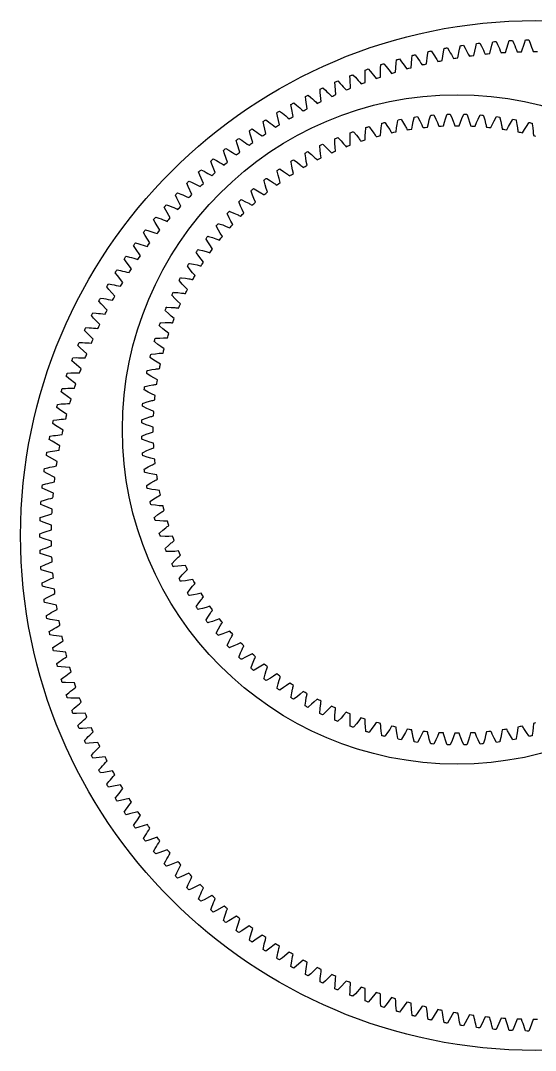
# Model space of a CAD drawing. Header units: inches. Extents: x 2 to 202, y 2 to 202.
# Drawn here: x 2 to 102, y 1.6 to 201.6 of the extents above; entities that cross this region are included whole.
import ezdxf

# ---------------------------------------------------------------- set-up
doc = ezdxf.new("R2010")
doc.units = ezdxf.units.IN
doc.header["$MEASUREMENT"] = 0

msp = doc.modelspace()

# ---------------------------------------------------------------- linework, layer by layer
for points in [[(102.48, 7.56, 0.001149), (102.05, 7.56), (101.62, 7.56), (101.02, 5.94), (100.77, 5.32), (100.77, 5.32, 0.001625), (100.14, 5.33), (99.91, 5.96, 0.001149), (99.37, 7.6, 0.001149), (98.94, 7.61), (98.51, 7.62), (97.86, 6.02), (97.59, 5.41), (97.59, 5.41, 0.001625), (96.96, 5.44), (96.75, 6.08, 0.001149), (96.27, 7.74, 0.001149), (95.84, 7.76), (95.4, 7.79), (94.71, 6.21), (94.41, 5.61), (94.41, 5.61, 0.001625), (93.79, 5.66), (93.6, 6.31, 0.001149), (93.17, 7.98, 0.001149), (92.74, 8.02), (92.31, 8.06), (91.56, 6.51), (91.24, 5.92), (91.24, 5.92, 0.001625), (90.62, 5.99), (90.45, 6.64, 0.001149), (90.08, 8.32, 0.001149), (89.65, 8.38), (89.22, 8.44), (88.42, 6.91), (88.09, 6.33), (88.09, 6.33, 0.001625), (87.47, 6.42), (87.32, 7.07, 0.001149), (87, 8.77, 0.001149), (86.58, 8.84), (86.15, 8.91), (85.3, 7.41), (84.95, 6.84), (84.95, 6.84, 0.001625), (84.33, 6.95), (84.21, 7.61, 0.001149), (83.94, 9.32, 0.001149), (83.52, 9.4), (83.1, 9.49), (82.19, 8.02), (81.82, 7.46), (81.82, 7.46, 0.001625), (81.21, 7.59), (81.11, 8.25, 0.001149), (80.9, 9.97, 0.001149), (80.48, 10.06), (80.06, 10.16), (79.11, 8.72), (78.72, 8.18), (78.72, 8.18, 0.001625), (78.12, 8.33), (78.04, 9, 0.001149), (77.89, 10.72, 0.001149), (77.47, 10.83), (77.05, 10.94), (76.06, 9.53), (75.65, 9), (75.65, 9, 0.001625), (75.05, 9.17), (74.99, 9.84, 0.001149), (74.9, 11.56, 0.001149), (74.48, 11.69), (74.07, 11.82), (73.03, 10.44), (72.6, 9.92), (72.6, 9.92, 0.001625), (72.01, 10.12), (71.97, 10.79, 0.001149), (71.94, 12.51, 0.001149), (71.53, 12.65), (71.12, 12.79), (70.03, 11.45), (69.59, 10.95), (69.59, 10.95, 0.001625), (69, 11.16), (68.99, 11.83, 0.001149), (69.01, 13.56, 0.001149), (68.6, 13.71), (68.2, 13.86), (67.07, 12.56), (66.61, 12.07), (66.61, 12.07, 0.001625), (66.03, 12.3), (66.04, 12.97, 0.001149), (66.12, 14.7, 0.001149), (65.72, 14.86), (65.32, 15.03), (64.15, 13.76), (63.67, 13.29), (63.67, 13.29, 0.001625), (63.1, 13.54), (63.13, 14.21, 0.001149), (63.26, 15.93, 0.001149), (62.87, 16.11), (62.48, 16.29), (61.26, 15.07), (60.77, 14.61), (60.77, 14.61, 0.001625), (60.21, 14.88), (60.26, 15.55, 0.001149), (60.45, 17.26, 0.001149), (60.07, 17.45), (59.68, 17.65), (58.43, 16.46), (57.92, 16.02), (57.92, 16.02, 0.001625), (57.37, 16.31), (57.44, 16.97, 0.001149), (57.69, 18.68, 0.001149), (57.31, 18.89), (56.93, 19.09), (55.64, 17.95), (55.12, 17.52), (55.12, 17.52, 0.001625), (54.57, 17.83), (54.67, 18.5, 0.001149), (54.97, 20.19, 0.001149), (54.6, 20.41), (54.23, 20.63), (52.9, 19.53), (52.37, 19.12), (52.37, 19.12, 0.001625), (51.83, 19.45), (51.95, 20.11, 0.001149), (52.31, 21.8, 0.001149), (51.94, 22.02), (51.58, 22.26), (50.21, 21.2), (49.67, 20.81), (49.67, 20.81, 0.001625), (49.14, 21.15), (49.28, 21.81, 0.001149), (49.7, 23.48, 0.001149), (49.34, 23.72), (48.98, 23.97), (47.58, 22.96), (47.03, 22.59), (47.03, 22.59, 0.001625), (46.51, 22.94), (46.67, 23.6, 0.001149), (47.15, 25.26, 0.001149), (46.8, 25.51), (46.45, 25.76), (45.01, 24.8), (44.44, 24.45), (44.44, 24.45, 0.001625), (43.94, 24.82), (44.13, 25.47, 0.001149), (44.65, 27.11, 0.001149), (44.31, 27.38), (43.97, 27.64), (42.51, 26.73), (41.93, 26.39), (41.93, 26.39, 0.001625), (41.44, 26.79), (41.64, 27.43, 0.001149), (42.22, 29.05, 0.001149), (41.89, 29.33), (41.56, 29.6), (40.07, 28.74), (39.47, 28.42), (39.47, 28.42, 0.001625), (39, 28.83), (39.22, 29.46, 0.001149), (39.86, 31.07, 0.001149), (39.54, 31.36), (39.21, 31.64), (37.69, 30.83), (37.09, 30.53), (37.09, 30.53, 0.001625), (36.63, 30.96), (36.87, 31.58, 0.001149), (37.56, 33.16, 0.001149), (37.25, 33.46), (36.94, 33.76), (35.39, 32.99), (34.78, 32.72), (34.78, 32.72, 0.001625), (34.33, 33.16), (34.6, 33.77, 0.001149), (35.34, 35.33, 0.001149), (35.03, 35.64), (34.73, 35.95), (33.16, 35.24), (32.54, 34.98), (32.54, 34.98, 0.001625), (32.11, 35.43), (32.39, 36.04, 0.001149), (33.18, 37.58, 0.001149), (32.89, 37.89), (32.6, 38.21), (31, 37.55), (30.38, 37.32), (30.38, 37.32, 0.001625), (29.96, 37.78), (30.26, 38.38, 0.001149), (31.11, 39.89, 0.001149), (30.82, 40.21), (30.54, 40.54), (28.93, 39.93), (28.29, 39.72), (28.29, 39.72, 0.001625), (27.89, 40.2), (28.22, 40.79, 0.001149), (29.11, 42.27, 0.001149), (28.83, 42.6), (28.56, 42.94), (26.93, 42.39), (26.29, 42.19), (26.29, 42.19, 0.001625), (25.9, 42.69), (26.25, 43.26, 0.001149), (27.18, 44.71, 0.001149), (26.92, 45.06), (26.67, 45.4), (25.01, 44.9), (24.36, 44.73), (24.36, 44.73, 0.001625), (24, 45.24), (24.36, 45.8, 0.001149), (25.35, 47.22, 0.001149), (25.1, 47.57), (24.85, 47.92), (23.18, 47.48), (22.53, 47.33), (22.53, 47.33, 0.001625), (22.18, 47.85), (22.56, 48.4, 0.001149), (23.59, 49.78, 0.001149), (23.35, 50.14), (23.12, 50.51), (21.44, 50.12), (20.78, 49.99), (20.78, 49.99, 0.001625), (20.45, 50.52), (20.85, 51.06, 0.001149), (21.92, 52.41, 0.001149), (21.7, 52.77), (21.47, 53.14), (19.78, 52.81), (19.12, 52.7), (19.12, 52.7, 0.001625), (18.8, 53.24), (19.22, 53.77, 0.001149), (20.34, 55.08, 0.001149), (20.13, 55.46), (19.92, 55.83), (18.21, 55.56), (17.55, 55.47), (17.55, 55.47, 0.001625), (17.25, 56.02), (17.69, 56.53, 0.001149), (18.85, 57.81, 0.001149), (18.65, 58.19), (18.45, 58.57), (16.74, 58.35), (16.07, 58.29), (16.07, 58.29, 0.001625), (15.79, 58.85), (16.24, 59.35, 0.001149), (17.45, 60.58, 0.001149), (17.26, 60.97), (17.08, 61.36), (15.36, 61.2), (14.69, 61.16), (14.69, 61.16, 0.001625), (14.43, 61.73), (14.89, 62.21, 0.001149), (16.14, 63.4, 0.001149), (15.97, 63.8), (15.79, 64.19), (14.07, 64.09), (13.4, 64.07), (13.4, 64.07, 0.001625), (13.16, 64.65), (13.64, 65.11, 0.001149), (14.93, 66.26, 0.001149), (14.76, 66.66), (14.6, 67.07), (12.88, 67.02), (12.21, 67.02), (12.21, 67.02, 0.001625), (11.99, 67.6), (12.48, 68.05, 0.001149), (13.81, 69.16, 0.001149), (13.66, 69.57), (13.51, 69.98), (11.79, 69.98), (11.12, 70.01), (11.12, 70.01, 0.001625), (10.91, 70.6), (11.43, 71.03, 0.001149), (12.78, 72.1, 0.001149), (12.65, 72.51), (12.52, 72.92), (10.79, 72.98), (10.12, 73.03), (10.12, 73.03, 0.001625), (9.94, 73.63), (10.47, 74.05, 0.001149), (11.86, 75.07, 0.001149), (11.74, 75.48), (11.62, 75.9), (9.9, 76.02), (9.23, 76.09), (9.23, 76.09, 0.001625), (9.07, 76.69), (9.61, 77.09, 0.001149), (11.03, 78.06, 0.001149), (10.92, 78.48), (10.82, 78.9), (9.1, 79.08), (8.44, 79.17), (8.44, 79.17, 0.001625), (8.29, 79.78), (8.85, 80.16, 0.001149), (10.3, 81.09, 0.001149), (10.21, 81.51), (10.12, 81.93), (8.41, 82.16), (7.75, 82.28), (7.75, 82.28, 0.001625), (7.63, 82.89), (8.19, 83.25, 0.001149), (9.68, 84.13, 0.001149), (9.6, 84.55), (9.52, 84.98), (7.82, 85.27), (7.16, 85.41), (7.16, 85.41, 0.001625), (7.06, 86.02), (7.64, 86.37, 0.001149), (9.15, 87.19, 0.001149), (9.09, 87.62), (9.02, 88.05), (7.33, 88.39), (6.68, 88.55), (6.68, 88.55, 0.001625), (6.6, 89.17), (7.19, 89.5, 0.001149), (8.73, 90.27, 0.001149), (8.68, 90.7), (8.63, 91.13), (6.95, 91.53), (6.3, 91.71), (6.3, 91.71, 0.001625), (6.24, 92.34), (6.84, 92.64, 0.001149), (8.41, 93.36, 0.001149), (8.37, 93.79), (8.33, 94.23), (6.67, 94.68), (6.03, 94.88), (6.03, 94.88, 0.001625), (5.99, 95.51), (6.6, 95.79, 0.001149), (8.19, 96.47, 0.001149), (8.16, 96.9), (8.14, 97.33), (6.5, 97.84), (5.86, 98.06), (5.86, 98.06, 0.001625), (5.84, 98.69), (6.46, 98.95, 0.001149), (8.07, 99.57, 0.001149), (8.06, 100), (8.05, 100.44), (6.42, 101), (5.8, 101.24), (5.8, 101.24, 0.001625), (5.8, 101.87), (6.42, 102.11, 0.001149), (8.05, 102.68, 0.001149), (8.06, 103.11), (8.07, 103.54), (6.46, 104.16), (5.84, 104.43), (5.84, 104.43, 0.001625), (5.86, 105.05), (6.5, 105.27, 0.001149), (8.14, 105.79, 0.001149), (8.16, 106.22), (8.19, 106.65), (6.6, 107.32), (5.99, 107.61), (5.99, 107.61, 0.001625), (6.03, 108.23), (6.67, 108.43, 0.001149), (8.33, 108.89, 0.001149), (8.37, 109.32), (8.41, 109.75), (6.84, 110.48), (6.24, 110.78), (6.24, 110.78, 0.001625), (6.3, 111.4), (6.95, 111.58, 0.001149), (8.63, 111.98, 0.001149), (8.68, 112.41), (8.73, 112.84), (7.19, 113.62), (6.6, 113.94), (6.6, 113.94, 0.001625), (6.68, 114.56), (7.33, 114.72, 0.001149), (9.02, 115.07, 0.001149), (9.09, 115.49), (9.15, 115.92), (7.64, 116.75), (7.06, 117.09), (7.06, 117.09, 0.001625), (7.16, 117.71), (7.82, 117.84, 0.001149), (9.52, 118.14, 0.001149), (9.6, 118.56), (9.68, 118.98), (8.19, 119.86), (7.63, 120.22), (7.63, 120.22, 0.001625), (7.75, 120.84), (8.41, 120.95, 0.001149), (10.12, 121.19, 0.001149), (10.21, 121.61), (10.3, 122.03), (8.85, 122.95), (8.29, 123.33), (8.29, 123.33, 0.001625), (8.44, 123.94), (9.1, 124.04, 0.001149), (10.82, 124.21, 0.001149), (10.92, 124.63), (11.03, 125.05), (9.61, 126.02), (9.07, 126.42), (9.07, 126.42, 0.001625), (9.23, 127.03), (9.9, 127.1, 0.001149), (11.62, 127.22, 0.001149), (11.74, 127.63), (11.86, 128.05), (10.47, 129.07), (9.94, 129.48), (9.94, 129.48, 0.001625), (10.12, 130.08), (10.79, 130.13, 0.001149), (12.52, 130.19, 0.001149), (12.65, 130.61), (12.78, 131.02), (11.43, 132.08), (10.91, 132.51), (10.91, 132.51, 0.001625), (11.12, 133.11), (11.79, 133.13, 0.001149), (13.51, 133.14, 0.001149), (13.66, 133.55), (13.81, 133.95), (12.48, 135.06), (11.99, 135.51), (11.99, 135.51, 0.001625), (12.21, 136.09), (12.88, 136.1, 0.001149), (14.6, 136.05, 0.001149), (14.76, 136.45), (14.93, 136.85), (13.64, 138), (13.16, 138.47), (13.16, 138.47, 0.001625), (13.4, 139.05), (14.07, 139.03, 0.001149), (15.79, 138.92, 0.001149), (15.97, 139.32), (16.14, 139.71), (14.89, 140.91), (14.43, 141.39), (14.43, 141.39, 0.001625), (14.69, 141.96), (15.36, 141.92, 0.001149), (17.08, 141.75, 0.001149), (17.26, 142.14), (17.45, 142.53), (16.24, 143.77), (15.79, 144.26), (15.79, 144.26, 0.001625), (16.07, 144.82), (16.74, 144.76, 0.001149), (18.45, 144.54, 0.001149), (18.65, 144.92), (18.85, 145.31), (17.69, 146.58), (17.25, 147.09), (17.25, 147.09, 0.001625), (17.55, 147.64), (18.21, 147.56, 0.001149), (19.92, 147.28, 0.001149), (20.13, 147.66), (20.34, 148.03), (19.22, 149.35), (18.8, 149.87), (18.8, 149.87, 0.001625), (19.12, 150.41), (19.78, 150.3, 0.001149), (21.47, 149.97, 0.001149), (21.7, 150.34), (21.92, 150.71), (20.85, 152.06), (20.45, 152.6), (20.45, 152.6, 0.001625), (20.78, 153.13), (21.44, 153, 0.001149), (23.12, 152.61, 0.001149), (23.35, 152.97), (23.59, 153.33), (22.56, 154.71), (22.18, 155.27), (22.18, 155.27, 0.001625), (22.53, 155.79), (23.18, 155.64, 0.001149), (24.85, 155.19, 0.001149), (25.1, 155.54), (25.35, 155.9), (24.36, 157.31), (24, 157.88), (24, 157.88, 0.001625), (24.36, 158.38), (25.01, 158.21, 0.001149), (26.67, 157.71, 0.001149), (26.92, 158.06), (27.18, 158.4), (26.25, 159.85), (25.9, 160.43), (25.9, 160.43, 0.001625), (26.29, 160.92), (26.93, 160.73, 0.001149), (28.56, 160.18, 0.001149), (28.83, 160.51), (29.11, 160.85), (28.22, 162.33), (27.89, 162.91), (27.89, 162.91, 0.001625), (28.29, 163.39), (28.93, 163.18, 0.001149), (30.54, 162.57, 0.001149), (30.82, 162.9), (31.11, 163.23), (30.26, 164.73), (29.96, 165.33), (29.96, 165.33, 0.001625), (30.38, 165.8), (31, 165.56, 0.001149), (32.6, 164.9, 0.001149), (32.89, 165.22), (33.18, 165.54), (32.39, 167.07), (32.11, 167.68), (32.11, 167.68, 0.001625), (32.54, 168.13), (33.16, 167.88, 0.001149), (34.73, 167.17, 0.001149), (35.03, 167.47), (35.34, 167.78), (34.6, 169.34), (34.33, 169.96), (34.33, 169.96, 0.001625), (34.78, 170.4), (35.39, 170.12, 0.001149), (36.94, 169.35, 0.001149), (37.25, 169.65), (37.56, 169.95), (36.87, 171.53), (36.63, 172.16), (36.63, 172.16, 0.001625), (37.09, 172.58), (37.69, 172.29, 0.001149), (39.21, 171.47, 0.001149), (39.54, 171.76), (39.86, 172.05), (39.22, 173.65), (39, 174.28), (39, 174.28, 0.001625), (39.47, 174.69), (40.07, 174.38, 0.001149), (41.56, 173.51, 0.001149), (41.89, 173.79), (42.22, 174.06), (41.64, 175.69), (41.44, 176.33), (41.44, 176.33, 0.001625), (41.93, 176.72), (42.51, 176.39, 0.001149), (43.97, 175.47, 0.001149), (44.31, 175.74), (44.65, 176), (44.13, 177.64), (43.94, 178.29), (43.94, 178.29, 0.001625), (44.44, 178.67), (45.01, 178.31, 0.001149), (46.45, 177.35, 0.001149), (46.8, 177.61), (47.15, 177.86), (46.67, 179.52), (46.51, 180.17), (46.51, 180.17, 0.001625), (47.03, 180.53), (47.58, 180.16, 0.001149), (48.98, 179.15, 0.001149), (49.34, 179.39), (49.7, 179.63), (49.28, 181.31), (49.14, 181.96), (49.14, 181.96, 0.001625), (49.67, 182.31), (50.21, 181.91, 0.001149), (51.58, 180.86, 0.001149), (51.94, 181.09), (52.31, 181.32), (51.95, 183.01), (51.83, 183.67), (51.83, 183.67, 0.001625), (52.37, 183.99), (52.9, 183.58, 0.001149), (54.23, 182.48, 0.001149), (54.6, 182.7), (54.97, 182.92), (54.67, 184.62), (54.57, 185.28), (54.57, 185.28, 0.001625), (55.12, 185.59), (55.64, 185.16, 0.001149), (56.93, 184.02, 0.001149), (57.31, 184.23), (57.69, 184.43), (57.44, 186.14), (57.37, 186.81), (57.37, 186.81, 0.001625), (57.92, 187.1), (58.43, 186.65, 0.001149), (59.68, 185.47, 0.001149), (60.07, 185.66), (60.45, 185.85), (60.26, 187.57), (60.21, 188.24), (60.21, 188.24, 0.001625), (60.77, 188.51), (61.26, 188.05, 0.001149), (62.48, 186.82, 0.001149), (62.87, 187), (63.26, 187.18), (63.13, 188.9), (63.1, 189.57), (63.1, 189.57, 0.001625), (63.67, 189.83), (64.15, 189.35, 0.001149), (65.32, 188.08, 0.001149), (65.72, 188.25), (66.12, 188.42), (66.04, 190.14), (66.03, 190.81), (66.03, 190.81, 0.001625), (66.61, 191.05), (67.07, 190.56, 0.001149), (68.2, 189.25, 0.001149), (68.6, 189.41), (69.01, 189.56), (68.99, 191.29), (69, 191.96), (69, 191.96, 0.001625), (69.59, 192.17), (70.03, 191.66, 0.001149), (71.12, 190.32, 0.001149), (71.53, 190.46), (71.94, 190.6), (71.97, 192.33), (72.01, 193), (72.01, 193, 0.001625), (72.6, 193.19), (73.03, 192.67, 0.001149), (74.07, 191.3, 0.001149), (74.48, 191.42), (74.9, 191.55), (74.99, 193.27), (75.05, 193.94), (75.05, 193.94, 0.001625), (75.65, 194.12), (76.06, 193.58, 0.001149), (77.05, 192.17, 0.001149), (77.47, 192.29), (77.89, 192.4), (78.04, 194.12), (78.12, 194.78), (78.12, 194.78, 0.001625), (78.72, 194.94), (79.11, 194.39, 0.001149), (80.06, 192.95, 0.001149), (80.48, 193.05), (80.9, 193.15), (81.11, 194.86), (81.21, 195.53), (81.21, 195.53, 0.001625), (81.82, 195.66), (82.19, 195.1, 0.001149), (83.1, 193.63, 0.001149), (83.52, 193.71), (83.94, 193.8), (84.21, 195.5), (84.33, 196.16), (84.33, 196.16, 0.001625), (84.95, 196.28), (85.3, 195.7, 0.001149), (86.15, 194.2, 0.001149), (86.58, 194.28), (87, 194.35), (87.32, 196.04), (87.47, 196.7), (87.47, 196.7, 0.001625), (88.09, 196.79), (88.42, 196.21, 0.001149), (89.22, 194.68, 0.001149), (89.65, 194.74), (90.08, 194.79), (90.45, 196.48), (90.62, 197.13), (90.62, 197.13, 0.001625), (91.24, 197.2), (91.56, 196.61, 0.001149), (92.31, 195.05, 0.001149), (92.74, 195.1), (93.17, 195.14), (93.6, 196.81), (93.79, 197.45), (93.79, 197.45, 0.001625), (94.41, 197.5), (94.71, 196.9, 0.001149), (95.4, 195.32, 0.001149), (95.84, 195.35), (96.27, 195.38), (96.75, 197.04), (96.96, 197.67), (96.96, 197.67, 0.001625), (97.59, 197.7), (97.86, 197.09, 0.001149), (98.51, 195.49, 0.001149), (98.94, 195.51), (99.37, 195.52), (99.91, 197.16), (100.14, 197.79), (100.14, 197.79, 0.001625), (100.77, 197.8), (101.02, 197.18, 0.001149), (101.62, 195.56, 0.001149), (102.05, 195.56), (102.48, 195.56)], [(102.09, 65.16), (101.67, 65.04), (101.62, 64.29), (101.54, 63.57), (101.43, 62.79), (101.41, 62.66), (101.41, 62.66, 0.002475), (100.82, 62.52), (100.74, 62.63), (100.29, 63.27), (99.9, 63.88, 0.001858), (99.51, 64.53, 0.001858), (99.09, 64.44), (98.66, 64.35), (98.57, 63.6), (98.46, 62.88), (98.31, 62.11), (98.28, 61.98), (98.28, 61.98, 0.002475), (97.68, 61.87), (97.61, 61.98), (97.19, 62.65), (96.83, 63.27, 0.001858), (96.48, 63.94, 0.001858), (96.05, 63.87), (95.62, 63.81), (95.49, 63.06), (95.34, 62.35), (95.15, 61.59), (95.11, 61.46), (95.11, 61.46, 0.002475), (94.51, 61.38), (94.45, 61.5), (94.06, 62.19), (93.74, 62.83, 0.001858), (93.42, 63.52, 0.001858), (92.99, 63.47), (92.55, 63.42), (92.38, 62.69), (92.2, 61.99), (91.97, 61.23), (91.93, 61.11), (91.93, 61.11, 0.002475), (91.32, 61.06), (91.26, 61.18), (90.92, 61.89), (90.62, 62.55, 0.001858), (90.34, 63.25, 0.001858), (89.91, 63.23), (89.47, 63.21), (89.26, 62.48), (89.04, 61.79), (88.77, 61.05), (88.73, 60.93), (88.73, 60.93, 0.002475), (88.12, 60.91), (88.07, 61.03), (87.76, 61.76), (87.5, 62.43, 0.001858), (87.26, 63.15, 0.001858), (86.82, 63.15), (86.38, 63.15), (86.14, 62.43), (85.88, 61.76), (85.57, 61.03), (85.52, 60.91), (85.52, 60.91, 0.002475), (84.91, 60.93), (84.86, 61.05), (84.6, 61.79), (84.37, 62.48, 0.001858), (84.17, 63.21, 0.001858), (83.73, 63.23), (83.29, 63.25), (83.01, 62.55), (82.72, 61.89), (82.38, 61.18), (82.32, 61.06), (82.32, 61.06, 0.002475), (81.71, 61.11), (81.67, 61.23), (81.44, 61.99), (81.25, 62.69, 0.001858), (81.09, 63.42, 0.001858), (80.65, 63.47), (80.22, 63.52), (79.9, 62.83), (79.57, 62.19), (79.19, 61.5), (79.12, 61.38), (79.12, 61.38, 0.002475), (78.52, 61.46), (78.49, 61.59), (78.3, 62.35), (78.15, 63.06, 0.001858), (78.02, 63.81, 0.001858), (77.59, 63.87), (77.16, 63.94), (76.8, 63.27), (76.44, 62.65), (76.03, 61.98), (75.96, 61.87), (75.96, 61.87, 0.002475), (75.36, 61.98), (75.33, 62.11), (75.18, 62.88), (75.07, 63.6, 0.001858), (74.98, 64.35, 0.001858), (74.55, 64.44), (74.12, 64.53), (73.74, 63.88), (73.35, 63.27), (72.89, 62.63), (72.82, 62.52), (72.82, 62.52, 0.002475), (72.23, 62.66), (72.2, 62.79), (72.1, 63.57), (72.02, 64.29, 0.001858), (71.97, 65.04, 0.001858), (71.55, 65.16), (71.13, 65.27), (70.71, 64.64), (70.28, 64.06), (69.8, 63.44), (69.71, 63.33), (69.71, 63.33, 0.002475), (69.13, 63.5), (69.12, 63.64), (69.05, 64.42), (69.01, 65.14, 0.001858), (69, 65.9, 0.001858), (68.59, 66.03), (68.17, 66.17), (67.72, 65.57), (67.27, 65), (66.75, 64.41), (66.66, 64.31), (66.66, 64.31, 0.002475), (66.09, 64.51), (66.08, 64.64), (66.05, 65.43), (66.06, 66.15, 0.001858), (66.08, 66.91, 0.001858), (65.68, 67.06), (65.27, 67.22), (64.78, 66.64), (64.3, 66.11), (63.75, 65.54), (63.66, 65.44), (63.66, 65.44, 0.002475), (63.1, 65.67), (63.1, 65.81), (63.11, 66.6), (63.15, 67.32, 0.001858), (63.22, 68.07, 0.001858), (62.82, 68.25), (62.42, 68.43), (61.91, 67.87), (61.4, 67.36), (60.82, 66.82), (60.72, 66.73), (60.72, 66.73, 0.002475), (60.18, 66.99), (60.18, 67.13), (60.24, 67.91), (60.32, 68.63, 0.001858), (60.42, 69.38, 0.001858), (60.03, 69.58), (59.64, 69.78), (59.1, 69.25), (58.57, 68.77), (57.96, 68.26), (57.86, 68.17), (57.86, 68.17, 0.002475), (57.33, 68.46), (57.34, 68.6), (57.44, 69.38), (57.55, 70.09, 0.001858), (57.7, 70.83, 0.001858), (57.32, 71.05), (56.94, 71.27), (56.37, 70.77), (55.81, 70.32), (55.18, 69.84), (55.07, 69.76), (55.07, 69.76, 0.002475), (54.56, 70.08), (54.58, 70.21), (54.72, 70.99), (54.87, 71.69, 0.001858), (55.05, 72.43, 0.001858), (54.69, 72.66), (54.32, 72.9), (53.72, 72.44), (53.14, 72.01), (52.49, 71.57), (52.38, 71.5), (52.38, 71.5, 0.002475), (51.88, 71.84), (51.9, 71.97), (52.08, 72.74), (52.27, 73.44, 0.001858), (52.5, 74.16, 0.001858), (52.14, 74.41), (51.79, 74.67), (51.17, 74.24), (50.56, 73.84), (49.89, 73.44), (49.77, 73.37), (49.77, 73.37, 0.002475), (49.29, 73.74), (49.33, 73.87), (49.55, 74.63), (49.77, 75.31, 0.001858), (50.03, 76.02, 0.001858), (49.69, 76.29), (49.35, 76.57), (48.71, 76.17), (48.09, 75.81), (47.39, 75.43), (47.27, 75.37), (47.27, 75.37, 0.002475), (46.81, 75.77), (46.85, 75.89), (47.11, 76.64), (47.37, 77.31, 0.001858), (47.67, 78.01, 0.001858), (47.34, 78.3), (47.02, 78.59), (46.36, 78.23), (45.71, 77.9), (45, 77.56), (44.88, 77.51), (44.88, 77.51, 0.002475), (44.44, 77.93), (44.48, 78.05), (44.78, 78.78), (45.08, 79.44, 0.001858), (45.41, 80.12, 0.001858), (45.1, 80.43), (44.79, 80.74), (44.11, 80.4), (43.45, 80.11), (42.72, 79.81), (42.6, 79.76), (42.6, 79.76, 0.002475), (42.18, 80.2), (42.24, 80.33), (42.57, 81.04), (42.9, 81.68, 0.001858), (43.27, 82.34, 0.001858), (42.97, 82.67), (42.68, 82.99), (41.99, 82.7), (41.31, 82.44), (40.57, 82.18), (40.44, 82.14), (40.44, 82.14, 0.002475), (40.05, 82.6), (40.11, 82.72), (40.48, 83.41), (40.84, 84.04, 0.001858), (41.24, 84.68, 0.001858), (40.97, 85.02), (40.69, 85.36), (39.98, 85.1), (39.3, 84.87), (38.54, 84.65), (38.41, 84.62), (38.41, 84.62, 0.002475), (38.04, 85.1), (38.11, 85.21), (38.52, 85.89), (38.91, 86.5, 0.001858), (39.35, 87.11, 0.001858), (39.09, 87.47), (38.83, 87.82), (38.11, 87.6), (37.41, 87.41), (36.64, 87.23), (36.51, 87.2), (36.51, 87.2, 0.002475), (36.17, 87.7), (36.24, 87.81), (36.68, 88.47), (37.11, 89.05, 0.001858), (37.58, 89.65, 0.001858), (37.34, 90.01), (37.1, 90.38), (36.37, 90.19), (35.66, 90.04), (34.88, 89.91), (34.75, 89.88), (34.75, 89.88, 0.002475), (34.44, 90.4), (34.51, 90.51), (34.99, 91.14), (35.45, 91.7, 0.001858), (35.94, 92.27, 0.001858), (35.72, 92.65), (35.51, 93.03), (34.76, 92.88), (34.05, 92.76), (33.27, 92.67), (33.14, 92.65), (33.14, 92.65, 0.002475), (32.85, 93.19), (32.93, 93.29), (33.44, 93.89), (33.92, 94.43, 0.001858), (34.45, 94.97, 0.001858), (34.25, 95.36), (34.05, 95.75), (33.3, 95.64), (32.59, 95.57), (31.8, 95.51), (31.67, 95.5), (31.67, 95.5, 0.002475), (31.41, 96.05), (31.49, 96.15), (32.03, 96.73), (32.54, 97.24, 0.001858), (33.1, 97.75, 0.001858), (32.92, 98.15), (32.74, 98.55), (31.99, 98.48), (31.27, 98.44), (30.48, 98.43), (30.35, 98.43), (30.35, 98.43, 0.002475), (30.12, 98.99), (30.21, 99.08), (30.78, 99.63), (31.32, 100.11, 0.001858), (31.9, 100.59, 0.001858), (31.74, 101), (31.58, 101.41), (30.83, 101.38), (30.11, 101.38), (29.32, 101.41), (29.18, 101.41), (29.18, 101.41, 0.002475), (28.98, 101.99), (29.08, 102.07), (29.68, 102.59), (30.24, 103.05, 0.001858), (30.84, 103.5, 0.001858), (30.71, 103.91), (30.57, 104.33), (29.82, 104.34), (29.1, 104.38), (28.31, 104.45), (28.18, 104.46), (28.18, 104.46, 0.002475), (28.01, 105.04), (28.11, 105.12), (28.73, 105.61), (29.32, 106.03, 0.001858), (29.94, 106.45, 0.001858), (29.83, 106.88), (29.72, 107.3), (28.96, 107.35), (28.25, 107.42), (27.46, 107.53), (27.33, 107.55), (27.33, 107.55, 0.002475), (27.19, 108.14), (27.3, 108.22), (27.95, 108.67), (28.55, 109.06, 0.001858), (29.2, 109.45, 0.001858), (29.11, 109.88), (29.02, 110.31), (28.27, 110.4), (27.56, 110.51), (26.78, 110.66), (26.65, 110.69), (26.65, 110.69, 0.002475), (26.54, 111.28), (26.65, 111.35), (27.32, 111.77), (27.95, 112.13, 0.001858), (28.62, 112.48, 0.001858), (28.55, 112.92), (28.48, 113.35), (27.73, 113.48), (27.03, 113.63), (26.26, 113.82), (26.13, 113.85), (26.13, 113.85, 0.002475), (26.05, 114.45), (26.17, 114.52), (26.86, 114.9), (27.5, 115.23, 0.001858), (28.19, 115.54, 0.001858), (28.14, 115.98), (28.1, 116.41), (27.36, 116.58), (26.66, 116.77), (25.91, 117), (25.78, 117.04), (25.78, 117.04, 0.002475), (25.73, 117.64), (25.85, 117.7), (26.56, 118.05), (27.22, 118.34, 0.001858), (27.92, 118.62, 0.001858), (27.9, 119.06), (27.88, 119.5), (27.15, 119.7), (26.46, 119.92), (25.72, 120.19), (25.6, 120.24), (25.6, 120.24, 0.002475), (25.58, 120.85), (25.7, 120.9), (26.43, 121.21), (27.1, 121.46, 0.001858), (27.82, 121.71, 0.001858), (27.82, 122.15), (27.82, 122.58), (27.1, 122.83), (26.43, 123.08), (25.7, 123.39), (25.58, 123.45), (25.58, 123.45, 0.002475), (25.6, 124.05), (25.72, 124.1), (26.46, 124.37), (27.15, 124.59, 0.001858), (27.88, 124.8, 0.001858), (27.9, 125.23), (27.92, 125.67), (27.22, 125.95), (26.56, 126.24), (25.85, 126.59), (25.73, 126.65), (25.73, 126.65, 0.002475), (25.78, 127.25), (25.91, 127.29), (26.66, 127.52), (27.36, 127.71, 0.001858), (28.1, 127.88, 0.001858), (28.14, 128.31), (28.19, 128.75), (27.5, 129.07), (26.86, 129.39), (26.17, 129.77), (26.05, 129.84), (26.05, 129.84, 0.002475), (26.13, 130.44), (26.26, 130.48), (27.03, 130.67), (27.73, 130.81, 0.001858), (28.48, 130.94, 0.001858), (28.55, 131.38), (28.62, 131.81), (27.95, 132.16), (27.32, 132.52), (26.65, 132.94), (26.54, 133.01), (26.54, 133.01, 0.002475), (26.65, 133.61), (26.78, 133.63), (27.56, 133.78), (28.27, 133.89, 0.001858), (29.02, 133.98, 0.001858), (29.11, 134.41), (29.2, 134.84), (28.55, 135.23), (27.95, 135.62), (27.3, 136.07), (27.19, 136.15), (27.19, 136.15, 0.002475), (27.33, 136.74), (27.46, 136.76), (28.25, 136.87), (28.96, 136.94, 0.001858), (29.72, 136.99, 0.001858), (29.83, 137.42), (29.94, 137.84), (29.32, 138.26), (28.73, 138.68), (28.11, 139.17), (28.01, 139.25), (28.01, 139.25, 0.002475), (28.18, 139.83), (28.31, 139.85), (29.1, 139.91), (29.82, 139.95, 0.001858), (30.57, 139.96, 0.001858), (30.71, 140.38), (30.84, 140.79), (30.24, 141.25), (29.68, 141.7), (29.08, 142.22), (28.98, 142.31), (28.98, 142.31, 0.002475), (29.18, 142.88), (29.32, 142.88), (30.11, 142.91), (30.83, 142.91, 0.001858), (31.58, 142.88, 0.001858), (31.74, 143.29), (31.9, 143.7), (31.32, 144.18), (30.78, 144.66), (30.21, 145.21), (30.12, 145.3), (30.12, 145.3, 0.002475), (30.35, 145.87), (30.48, 145.87), (31.27, 145.85), (31.99, 145.81, 0.001858), (32.74, 145.74, 0.001858), (32.92, 146.14), (33.1, 146.54), (32.54, 147.06), (32.03, 147.57), (31.49, 148.14), (31.41, 148.24), (31.41, 148.24, 0.002475), (31.67, 148.79), (31.8, 148.78), (32.59, 148.72), (33.3, 148.65, 0.001858), (34.05, 148.54, 0.001858), (34.25, 148.93), (34.45, 149.32), (33.92, 149.86), (33.44, 150.4), (32.93, 151), (32.85, 151.11), (32.85, 151.11, 0.002475), (33.14, 151.64), (33.27, 151.62), (34.05, 151.53), (34.76, 151.41, 0.001858), (35.51, 151.27, 0.001858), (35.72, 151.65), (35.94, 152.02), (35.45, 152.59), (34.99, 153.15), (34.51, 153.78), (34.44, 153.89), (34.44, 153.89, 0.002475), (34.75, 154.41), (34.88, 154.39), (35.66, 154.25), (36.37, 154.1, 0.001858), (37.1, 153.91, 0.001858), (37.34, 154.28), (37.58, 154.65), (37.11, 155.24), (36.68, 155.82), (36.24, 156.48), (36.17, 156.59), (36.17, 156.59, 0.002475), (36.51, 157.09), (36.64, 157.06), (37.41, 156.88), (38.11, 156.69, 0.001858), (38.83, 156.47, 0.001858), (39.09, 156.83), (39.35, 157.18), (38.91, 157.8), (38.52, 158.4), (38.11, 159.08), (38.04, 159.19), (38.04, 159.19, 0.002475), (38.41, 159.67), (38.54, 159.64), (39.3, 159.42), (39.98, 159.2, 0.001858), (40.69, 158.93, 0.001858), (40.97, 159.28), (41.24, 159.62), (40.84, 160.25), (40.48, 160.88), (40.11, 161.58), (40.05, 161.69), (40.05, 161.69, 0.002475), (40.44, 162.15), (40.57, 162.11), (41.31, 161.86), (41.99, 161.6, 0.001858), (42.68, 161.3, 0.001858), (42.97, 161.62), (43.27, 161.95), (42.9, 162.61), (42.57, 163.25), (42.24, 163.97), (42.18, 164.09), (42.18, 164.09, 0.002475), (42.6, 164.53), (42.72, 164.48), (43.45, 164.18), (44.11, 163.89, 0.001858), (44.79, 163.55, 0.001858), (45.1, 163.87), (45.41, 164.17), (45.08, 164.85), (44.78, 165.51), (44.48, 166.24), (44.44, 166.37), (44.44, 166.37, 0.002475), (44.88, 166.78), (45, 166.73), (45.71, 166.39), (46.36, 166.07, 0.001858), (47.02, 165.7, 0.001858), (47.34, 165.99), (47.67, 166.28), (47.37, 166.98), (47.11, 167.65), (46.85, 168.4), (46.81, 168.52), (46.81, 168.52, 0.002475), (47.27, 168.92), (47.39, 168.86), (48.09, 168.49), (48.71, 168.12, 0.001858), (49.35, 167.72, 0.001858), (49.69, 168), (50.03, 168.27), (49.77, 168.98), (49.55, 169.67), (49.33, 170.43), (49.29, 170.55), (49.29, 170.55, 0.002475), (49.77, 170.92), (49.89, 170.86), (50.56, 170.45), (51.17, 170.05, 0.001858), (51.79, 169.62, 0.001858), (52.14, 169.88), (52.5, 170.13), (52.27, 170.86), (52.08, 171.55), (51.9, 172.32), (51.88, 172.45), (51.88, 172.45, 0.002475), (52.38, 172.79), (52.49, 172.72), (53.14, 172.28), (53.72, 171.86, 0.001858), (54.32, 171.39, 0.001858), (54.69, 171.63), (55.05, 171.86), (54.87, 172.6), (54.72, 173.3), (54.58, 174.08), (54.56, 174.21), (54.56, 174.21, 0.002475), (55.07, 174.53), (55.18, 174.45), (55.81, 173.97), (56.37, 173.52, 0.001858), (56.94, 173.02, 0.001858), (57.32, 173.24), (57.7, 173.46), (57.55, 174.2), (57.44, 174.91), (57.34, 175.7), (57.33, 175.83), (57.33, 175.83, 0.002475), (57.86, 176.12), (57.96, 176.03), (58.57, 175.53), (59.1, 175.04, 0.001858), (59.64, 174.51, 0.001858), (60.03, 174.72), (60.42, 174.91), (60.32, 175.66), (60.24, 176.38), (60.18, 177.17), (60.18, 177.3), (60.18, 177.3, 0.002475), (60.72, 177.56), (60.82, 177.47), (61.4, 176.93), (61.91, 176.42, 0.001858), (62.42, 175.87, 0.001858), (62.82, 176.05), (63.22, 176.22), (63.15, 176.97), (63.11, 177.69), (63.1, 178.48), (63.1, 178.62), (63.1, 178.62, 0.002475), (63.66, 178.85), (63.75, 178.76), (64.3, 178.19), (64.78, 177.65, 0.001858), (65.27, 177.07, 0.001858), (65.68, 177.23), (66.08, 177.38), (66.06, 178.14), (66.05, 178.86), (66.08, 179.65), (66.09, 179.78), (66.09, 179.78, 0.002475), (66.66, 179.98), (66.75, 179.88), (67.27, 179.29), (67.72, 178.73, 0.001858), (68.17, 178.12, 0.001858), (68.59, 178.26), (69, 178.39), (69.01, 179.15), (69.05, 179.87), (69.12, 180.66), (69.13, 180.79), (69.13, 180.79, 0.002475), (69.71, 180.96), (69.8, 180.86), (70.28, 180.23), (70.71, 179.65, 0.001858), (71.13, 179.02, 0.001858), (71.55, 179.14), (71.97, 179.25), (72.02, 180), (72.1, 180.72), (72.2, 181.5), (72.23, 181.63), (72.23, 181.63, 0.002475), (72.82, 181.77), (72.89, 181.67), (73.35, 181.02), (73.74, 180.41, 0.001858), (74.12, 179.76, 0.001858), (74.55, 179.86), (74.98, 179.95), (75.07, 180.7), (75.18, 181.41), (75.33, 182.18), (75.36, 182.31), (75.36, 182.31, 0.002475), (75.96, 182.42), (76.03, 182.31), (76.44, 181.64), (76.8, 181.02, 0.001858), (77.16, 180.35, 0.001858), (77.59, 180.42), (78.02, 180.49), (78.15, 181.23), (78.3, 181.94), (78.49, 182.7), (78.52, 182.83), (78.52, 182.83, 0.002475), (79.12, 182.91), (79.19, 182.8), (79.57, 182.1), (79.9, 181.46, 0.001858), (80.22, 180.78, 0.001858), (80.65, 180.82), (81.09, 180.87), (81.25, 181.6), (81.44, 182.3), (81.67, 183.06), (81.71, 183.18), (81.71, 183.18, 0.002475), (82.32, 183.23), (82.38, 183.11), (82.72, 182.4), (83.01, 181.74, 0.001858), (83.29, 181.04, 0.001858), (83.73, 181.06), (84.17, 181.09), (84.37, 181.81), (84.6, 182.5), (84.86, 183.24), (84.91, 183.37), (84.91, 183.37, 0.002475), (85.52, 183.38), (85.57, 183.26), (85.88, 182.53), (86.14, 181.86, 0.001858), (86.38, 181.14, 0.001858), (86.82, 181.15), (87.26, 181.14), (87.5, 181.86), (87.76, 182.53), (88.07, 183.26), (88.12, 183.38), (88.12, 183.38, 0.002475), (88.73, 183.37), (88.77, 183.24), (89.04, 182.5), (89.26, 181.81, 0.001858), (89.47, 181.09, 0.001858), (89.91, 181.06), (90.34, 181.04), (90.62, 181.74), (90.92, 182.4), (91.26, 183.11), (91.32, 183.23), (91.32, 183.23, 0.002475), (91.93, 183.18), (91.97, 183.06), (92.2, 182.3), (92.38, 181.6, 0.001858), (92.55, 180.87, 0.001858), (92.99, 180.82), (93.42, 180.78), (93.74, 181.46), (94.06, 182.1), (94.45, 182.8), (94.51, 182.91), (94.51, 182.91, 0.002475), (95.11, 182.83), (95.15, 182.7), (95.34, 181.94), (95.49, 181.23, 0.001858), (95.62, 180.49, 0.001858), (96.05, 180.42), (96.48, 180.35), (96.83, 181.02), (97.19, 181.64), (97.61, 182.31), (97.68, 182.42), (97.68, 182.42, 0.002475), (98.28, 182.31), (98.31, 182.18), (98.46, 181.41), (98.57, 180.7, 0.001858), (98.66, 179.95, 0.001858), (99.09, 179.86), (99.51, 179.76), (99.9, 180.41), (100.29, 181.02), (100.74, 181.67), (100.82, 181.77), (100.82, 181.77, 0.002475), (101.41, 181.63), (101.43, 181.5), (101.54, 180.72), (101.62, 180, 0.001858), (101.67, 179.25, 0.001858), (102.09, 179.14)]]:
    msp.add_lwpolyline(points, format="xyb")
for centre, radius in [((102.05, 101.56), 100), ((86.82, 122.15), 65)]:
    msp.add_circle(centre, radius)

doc.saveas('drawing.dxf')
